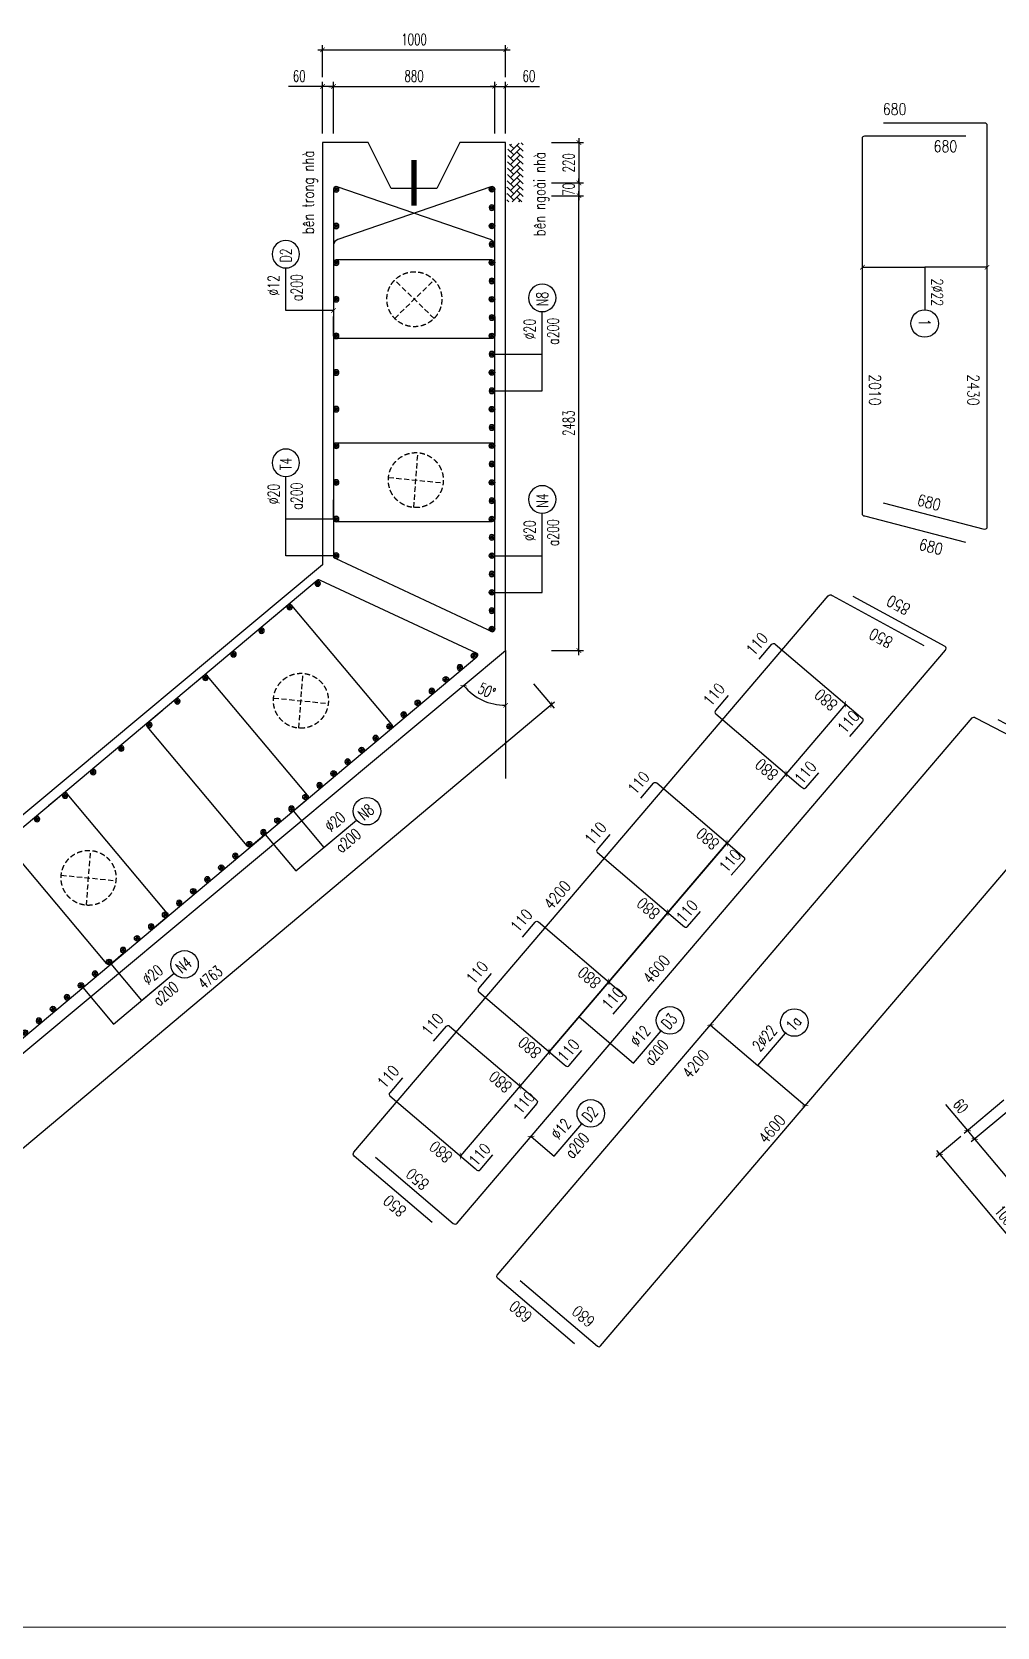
# Model space of a CAD drawing. Header units: millimetres. Extents: x -143483 to 1166745, y -1448440 to -1202244.
# Drawn here: x 860152 to 881230, y -1285398 to -1250566 of the extents above; entities that cross this region are included whole.
import ezdxf
from ezdxf.enums import TextEntityAlignment as Align

# ---------------------------------------------------------------- set-up
doc = ezdxf.new("R2010")
doc.units = ezdxf.units.MM
doc.header["$LTSCALE"] = 30
doc.header["$PDMODE"] = 3
doc.linetypes.add('DASHED', pattern=[19.05, 12.7, -6.35])
doc.layers.get('0').update_dxf_attribs({"lineweight": 9})
doc.layers.get('Defpoints').update_dxf_attribs({"lineweight": 9})
for name, color, linetype in [('ccu11-Cotthep', 9, 'Continuous'), ('ccu11-Dim', 8, 'Continuous'), ('ccu11-Hatch', 8, 'Continuous'), ('ccu11-Text', 31, 'Continuous'), ('ccu11-Thep', 4, 'Continuous'), ('ccu11-Thep doc', 4, 'Continuous'), ('ccu11-Thepdai', 6, 'Continuous'), ('Xref_ST_MBDV Cot vach 30.7.2022$0$Xref_ST_MBDV Cot vach 30.7.2022|Xref_ST_MBDV Cot vach 30.7.2022|Xref_ST_MBDV Cot vach 30.7.2022|Xref_ST_MBDV Cot vach 30.7.2022|ccu12-Thay', 7, 'Continuous')]:
    doc.layers.add(name, color=color, linetype=linetype)
doc.layers.add('ccu11-Khuat', color=9, linetype='DASHED', lineweight=30)
doc.layers.add('Vicom_thep doc', color=1, linetype='Continuous', lineweight=35)
doc.styles.add('ccu11-dim', font='vnsimli.shx', dxfattribs={"width": 0.65, "bigfont": 'bigfont.shx'})
doc.styles.add('ccu11-vnsimli', font='vnsimli.shx', dxfattribs={"width": 0.8, "bigfont": 'vns.shx'})
doc.styles.add('ccu11-vnsimple', font='vnsimple.shx', dxfattribs={"bigfont": 'bigfont.shx'})
doc.styles.add('ccu11_simli', font='vnsimli.shx', dxfattribs={"width": 0.8})
doc.dimstyles.new('ccu11-100', dxfattribs={"dimscale": 100, "dimtxt": 2.5, "dimasz": 1, "dimexe": 1, "dimexo": 2, "dimgap": 1, "dimtad": 1, "dimdec": 0, "dimdsep": 46, "dimtxsty": 'ccu11-dim', "dimblk": 'ARCHTICK', "dimcen": -1, "dimdle": 1, "dimclrd": 256, "dimclre": 256, "dimclrt": 3, "dimadec": 0, "dimazin": 2, "dimtfac": 0.1, "dimtdec": 0, "dimtmove": 0, "dimatfit": 1, "dimldrblk": 'ARCHTICK', "dimfxl": 0, "dimtvp": 0.833333, "dimtolj": 1, "dimtzin": 12, "dimarcsym": 0})
doc.dimstyles.new('ccu11-100x4', dxfattribs={"dimscale": 100, "dimtxt": 2.5, "dimasz": 1, "dimexe": 1, "dimexo": 2, "dimgap": 1, "dimtad": 1, "dimdec": 0, "dimlfac": 0.25, "dimdsep": 46, "dimtxsty": 'ccu11-dim', "dimblk": 'ARCHTICK', "dimcen": -1, "dimdle": 1, "dimclrd": 256, "dimclre": 256, "dimclrt": 3, "dimadec": 0, "dimazin": 2, "dimtfac": 0.1, "dimtdec": 0, "dimtmove": 0, "dimatfit": 1, "dimldrblk": 'ARCHTICK', "dimfxl": 0, "dimtvp": 0.833333, "dimtolj": 1, "dimtzin": 12, "dimarcsym": 0})

# ---------------------------------------------------------------- blocks, each defined once
blk = doc.blocks.new('_ARCHTICK')
at = {"color": 0, "linetype": 'ByBlock', "const_width": 0.15}
blk.add_lwpolyline([(-0.5, -0.5), (0.5, 0.5)], dxfattribs=at)
blk = doc.blocks.new('*D3211')
at = {"layer": 'ccu11-Dim', "linetype": 'ByBlock', "lineweight": -2, "ltscale": 30, "transparency": 16777216}
for p, q in [((866498, -1251755), (865759, -1251755)), ((866498, -1252783), (866498, -1251655)), ((866738, -1251755), (866498, -1251755)), ((866738, -1252783), (866738, -1251655)), ((866738, -1251755), (866838, -1251755))]:
    blk.add_line(p, q, dxfattribs=at)
at = {"layer": 'Defpoints', "color": 0, "linetype": 'ByBlock', "ltscale": 30, "transparency": 16777216}
for p in [(866738, -1251755), (866498, -1252983), (866738, -1252983)]:
    blk.add_point(p, dxfattribs=at)
at = {"layer": 'ccu11-Dim', "linetype": 'ByBlock', "lineweight": -2, "ltscale": 30, "transparency": 16777216, "xscale": 100, "yscale": 100, "zscale": 100}
blk.add_blockref('_ARCHTICK', (866498, -1251755), dxfattribs=at)
at = {"layer": 'ccu11-Dim', "linetype": 'ByBlock', "lineweight": -2, "ltscale": 30, "transparency": 16777216, "xscale": 100, "yscale": 100, "zscale": 100, "rotation": 180}
blk.add_blockref('_ARCHTICK', (866738, -1251755), dxfattribs=at)
at = {"layer": 'ccu11-Dim', "color": 3, "linetype": 'ByBlock', "ltscale": 30, "transparency": 16777216, "insert": (865990, -1251530), "char_height": 250, "attachment_point": 5, "style": 'ccu11-dim'}
blk.add_mtext('\\A1;60', dxfattribs=at)
blk = doc.blocks.new('*D3212')
at = {"layer": 'ccu11-Dim', "linetype": 'ByBlock', "lineweight": -2, "ltscale": 30, "transparency": 16777216}
for p, q in [((866638, -1251755), (870358, -1251755)), ((866738, -1252783), (866738, -1251655)), ((870258, -1252783), (870258, -1251655))]:
    blk.add_line(p, q, dxfattribs=at)
at = {"layer": 'Defpoints', "color": 0, "linetype": 'ByBlock', "ltscale": 30, "transparency": 16777216}
for p in [(870258, -1251755), (866738, -1252983), (870258, -1252983)]:
    blk.add_point(p, dxfattribs=at)
at = {"layer": 'ccu11-Dim', "linetype": 'ByBlock', "lineweight": -2, "ltscale": 30, "transparency": 16777216, "xscale": 100, "yscale": 100, "zscale": 100, "rotation": 180}
blk.add_blockref('_ARCHTICK', (866738, -1251755), dxfattribs=at)
at = {"layer": 'ccu11-Dim', "linetype": 'ByBlock', "lineweight": -2, "ltscale": 30, "transparency": 16777216, "xscale": 100, "yscale": 100, "zscale": 100}
blk.add_blockref('_ARCHTICK', (870258, -1251755), dxfattribs=at)
at = {"layer": 'ccu11-Dim', "color": 3, "linetype": 'ByBlock', "ltscale": 30, "transparency": 16777216, "insert": (868498, -1251530), "char_height": 250, "attachment_point": 5, "style": 'ccu11-dim'}
blk.add_mtext('\\A1;880', dxfattribs=at)
blk = doc.blocks.new('*D3213')
at = {"layer": 'ccu11-Dim', "linetype": 'ByBlock', "lineweight": -2, "ltscale": 30, "transparency": 16777216}
for p, q in [((870258, -1251755), (870158, -1251755)), ((870258, -1252783), (870258, -1251655)), ((870258, -1251755), (870498, -1251755)), ((870498, -1252783), (870498, -1251655)), ((870498, -1251755), (871238, -1251755))]:
    blk.add_line(p, q, dxfattribs=at)
at = {"layer": 'Defpoints', "color": 0, "linetype": 'ByBlock', "ltscale": 30, "transparency": 16777216}
for p in [(870258, -1251755), (870258, -1252983), (870498, -1252983)]:
    blk.add_point(p, dxfattribs=at)
at = {"layer": 'ccu11-Dim', "linetype": 'ByBlock', "lineweight": -2, "ltscale": 30, "transparency": 16777216, "xscale": 100, "yscale": 100, "zscale": 100}
blk.add_blockref('_ARCHTICK', (870258, -1251755), dxfattribs=at)
at = {"layer": 'ccu11-Dim', "linetype": 'ByBlock', "lineweight": -2, "ltscale": 30, "transparency": 16777216, "xscale": 100, "yscale": 100, "zscale": 100, "rotation": 180}
blk.add_blockref('_ARCHTICK', (870498, -1251755), dxfattribs=at)
at = {"layer": 'ccu11-Dim', "color": 3, "linetype": 'ByBlock', "ltscale": 30, "transparency": 16777216, "insert": (871006, -1251530), "char_height": 250, "attachment_point": 5, "style": 'ccu11-dim'}
blk.add_mtext('\\A1;60', dxfattribs=at)
blk = doc.blocks.new('*D3214')
at = {"layer": 'ccu11-Dim', "linetype": 'ByBlock', "lineweight": -2, "ltscale": 30, "transparency": 16777216}
for p, q in [((866398, -1250955), (870598, -1250955)), ((866498, -1251555), (866498, -1250855)), ((870498, -1251555), (870498, -1250855))]:
    blk.add_line(p, q, dxfattribs=at)
at = {"layer": 'Defpoints', "color": 0, "linetype": 'ByBlock', "ltscale": 30, "transparency": 16777216}
for p in [(870498, -1250955), (866498, -1251755), (870498, -1251755)]:
    blk.add_point(p, dxfattribs=at)
at = {"layer": 'ccu11-Dim', "linetype": 'ByBlock', "lineweight": -2, "ltscale": 30, "transparency": 16777216, "xscale": 100, "yscale": 100, "zscale": 100, "rotation": 180}
blk.add_blockref('_ARCHTICK', (866498, -1250955), dxfattribs=at)
at = {"layer": 'ccu11-Dim', "linetype": 'ByBlock', "lineweight": -2, "ltscale": 30, "transparency": 16777216, "xscale": 100, "yscale": 100, "zscale": 100}
blk.add_blockref('_ARCHTICK', (870498, -1250955), dxfattribs=at)
at = {"layer": 'ccu11-Dim', "color": 3, "linetype": 'ByBlock', "ltscale": 30, "transparency": 16777216, "insert": (868498, -1250730), "char_height": 250, "attachment_point": 5, "style": 'ccu11-dim'}
blk.add_mtext('\\A1;1000', dxfattribs=at)
blk = doc.blocks.new('MCT')
at = {"ltscale": 0.005}
for p, q in [((-0.49, 0), (0.49, 0)), ((0.35, -0.35), (-0.35, 0.35)), ((-0.35, -0.35), (0.35, 0.35)), ((0, -0.49), (0, 0.49))]:
    blk.add_line(p, q, dxfattribs=at)
blk.add_circle((0, 0), 0.492, dxfattribs=at)
blk = doc.blocks.new('*U1634')
at = {"layer": 'ccu11-Thep doc', "xscale": -121.9200000001001, "yscale": 121.9200000001001, "zscale": 121.92, "rotation": 270}
blk.add_blockref('MCT', (0, 0), dxfattribs=at)
blk = doc.blocks.new('*U1635')
at = {"layer": 'ccu11-Thep doc', "color": 0, "linetype": 'ByBlock', "lineweight": -2, "transparency": 16777216}
for p in [(0, 0), (800, 0), (1600, 0), (2400, 0), (3200, 0), (4000, 0), (4800, 0), (5600, 0), (6400, 0), (7200, 0), (8000, 0), (8800, 0), (9600, 0)]:
    blk.add_blockref('*U1634', p, dxfattribs=at)
blk = doc.blocks.new('*U1636')
at = {"layer": 'ccu11-Thep doc', "xscale": -121.9200000001001, "yscale": 121.9200000001001, "zscale": 121.92, "rotation": 270}
blk.add_blockref('MCT', (0, 0), dxfattribs=at)
blk = doc.blocks.new('*U1627')
at = {"layer": 'ccu11-Thep doc', "color": 0, "linetype": 'ByBlock', "lineweight": -2, "transparency": 16777216}
for p in [(0, 0), (800, 0), (1600, 0), (2400, 0), (3200, 0), (4000, 0), (4800, 0), (5600, 0), (6400, 0), (7200, 0), (8000, 0)]:
    blk.add_blockref('*U1636', p, dxfattribs=at)
blk = doc.blocks.new('*D3215')
at = {"layer": 'ccu11-Dim', "linetype": 'ByBlock', "lineweight": -2, "ltscale": 30, "transparency": 16777216}
for p, q in [((872098, -1252883), (872098, -1253963)), ((871498, -1252983), (872198, -1252983)), ((871498, -1253863), (872198, -1253863))]:
    blk.add_line(p, q, dxfattribs=at)
at = {"layer": 'Defpoints', "color": 0, "linetype": 'ByBlock', "ltscale": 30, "transparency": 16777216}
for p in [(871298, -1252983), (871298, -1253863), (872098, -1253863)]:
    blk.add_point(p, dxfattribs=at)
at = {"layer": 'ccu11-Dim', "linetype": 'ByBlock', "lineweight": -2, "ltscale": 30, "transparency": 16777216, "xscale": 100, "yscale": 100, "zscale": 100}
for p, rotation in [((872098, -1252983), 90), ((872098, -1253863), 270)]:
    blk.add_blockref('_ARCHTICK', p, dxfattribs=dict(at, rotation=rotation))
at = {"layer": 'ccu11-Dim', "color": 3, "linetype": 'ByBlock', "ltscale": 30, "transparency": 16777216, "insert": (871873, -1253423), "char_height": 250, "attachment_point": 5, "rotation": 90, "style": 'ccu11-dim'}
blk.add_mtext('\\A1;220', dxfattribs=at)
blk = doc.blocks.new('*D3216')
at = {"layer": 'ccu11-Dim', "linetype": 'ByBlock', "lineweight": -2, "ltscale": 30, "transparency": 16777216}
for p, q in [((871498, -1253863), (872198, -1253863)), ((872098, -1253863), (872098, -1253763)), ((872098, -1253863), (872098, -1254143)), ((871498, -1254143), (872198, -1254143)), ((872098, -1254143), (872098, -1254243))]:
    blk.add_line(p, q, dxfattribs=at)
at = {"layer": 'Defpoints', "color": 0, "linetype": 'ByBlock', "ltscale": 30, "transparency": 16777216}
for p in [(871298, -1253863), (871298, -1254143), (872098, -1254143)]:
    blk.add_point(p, dxfattribs=at)
at = {"layer": 'ccu11-Dim', "linetype": 'ByBlock', "lineweight": -2, "ltscale": 30, "transparency": 16777216, "xscale": 100, "yscale": 100, "zscale": 100}
for p, rotation in [((872098, -1253863), 270), ((872098, -1254143), 90)]:
    blk.add_blockref('_ARCHTICK', p, dxfattribs=dict(at, rotation=rotation))
at = {"layer": 'ccu11-Dim', "color": 3, "linetype": 'ByBlock', "ltscale": 30, "transparency": 16777216, "insert": (871873, -1254003), "char_height": 250, "attachment_point": 5, "rotation": 90, "style": 'ccu11-dim'}
blk.add_mtext('\\A1;70', dxfattribs=at)
blk = doc.blocks.new('*D3217')
at = {"layer": 'ccu11-Dim', "linetype": 'ByBlock', "lineweight": -2, "ltscale": 30, "transparency": 16777216}
for p, q in [((871498, -1254143), (872198, -1254143)), ((872098, -1264176), (872098, -1254043)), ((871498, -1264076), (872198, -1264076))]:
    blk.add_line(p, q, dxfattribs=at)
at = {"layer": 'Defpoints', "color": 0, "linetype": 'ByBlock', "ltscale": 30, "transparency": 16777216}
for p in [(871298, -1254143), (872098, -1254143), (871298, -1264076)]:
    blk.add_point(p, dxfattribs=at)
at = {"layer": 'ccu11-Dim', "linetype": 'ByBlock', "lineweight": -2, "ltscale": 30, "transparency": 16777216, "xscale": 100, "yscale": 100, "zscale": 100}
for p, rotation in [((872098, -1254143), 90), ((872098, -1264076), 270)]:
    blk.add_blockref('_ARCHTICK', p, dxfattribs=dict(at, rotation=rotation))
at = {"layer": 'ccu11-Dim', "color": 3, "linetype": 'ByBlock', "ltscale": 30, "transparency": 16777216, "insert": (871873, -1259109), "char_height": 250, "attachment_point": 5, "rotation": 90, "style": 'ccu11-dim'}
blk.add_mtext('\\A1;2483', dxfattribs=at)
blk = doc.blocks.new('SHD')
at = {"layer": 'ccu11-Cotthep'}
blk.add_circle((300, 0), 300, dxfattribs=at)
at = {"layer": 'ccu11-Cotthep', "color": 31, "style": 'ccu11_simli', "width": 0.8}
blk.add_attdef('DK', text='', height=250, dxfattribs=at).set_placement((-101, 65), align=Align.BOTTOM_RIGHT)
blk.add_attdef('KH', text='', height=250, dxfattribs=at).set_placement((300, 0), align=Align.MIDDLE)
blk.add_attdef('KC', text='', height=250, dxfattribs=at).set_placement((-101, -142), align=Align.TOP_RIGHT)
blk = doc.blocks.new('*D3218')
at = {"layer": 'ccu11-Dim', "lineweight": -2, "transparency": 16777216}
blk.add_arc((870498, -1264076), 1194, 219.823, 270, dxfattribs=at)
at = {"layer": 'Defpoints', "color": 0, "transparency": 16777216}
for p in [(870498, -1264076), (870498, -1264076), (869840, -1265072), (870498, -1266870), (855550, -1276541)]:
    blk.add_point(p, dxfattribs=at)
at = {"layer": 'ccu11-Dim', "lineweight": -2, "transparency": 16777216, "xscale": 100, "yscale": 100, "zscale": 100}
for p, rotation in [((869581, -1264840), 129.8229996508561), ((870498, -1265270), 359.9999999999933)]:
    blk.add_blockref('_ARCHTICK', p, dxfattribs=dict(at, rotation=rotation))
at = {"layer": 'ccu11-Dim', "color": 3, "transparency": 16777216, "insert": (870087, -1264953), "char_height": 250, "attachment_point": 5, "rotation": 334.9115, "style": 'ccu11-dim'}
blk.add_mtext('\\A1;50\\M+1818B', dxfattribs=at)
blk = doc.blocks.new('*U1628')
at = {"layer": 'ccu11-Thep doc', "xscale": -121.9200000001001, "yscale": 121.9200000001001, "zscale": 121.92, "rotation": 270}
blk.add_blockref('MCT', (0, 0), dxfattribs=at)
blk = doc.blocks.new('*U1629')
at = {"layer": 'ccu11-Thep doc', "color": 0, "linetype": 'ByBlock', "lineweight": -2, "transparency": 16777216}
for p in [(0, 0), (800, 0), (1600, 0), (2400, 0), (3200, 0), (4000, 0), (4800, 0), (5600, 0), (6400, 0), (7200, 0), (8000, 0), (8800, 0), (9600, 0), (10400, 0), (11200, 0), (12000, 0), (12800, 0), (13600, 0), (14400, 0), (15200, 0), (16000, 0), (16800, 0), (17600, 0), (18400, 0)]:
    blk.add_blockref('*U1628', p, dxfattribs=at)
blk = doc.blocks.new('*U1630')
at = {"layer": 'ccu11-Thep doc', "xscale": -121.9200000001001, "yscale": 121.9200000001001, "zscale": 121.92, "rotation": 270}
blk.add_blockref('MCT', (0, 0), dxfattribs=at)
blk = doc.blocks.new('*U1631')
at = {"layer": 'ccu11-Thep doc', "color": 0, "linetype": 'ByBlock', "lineweight": -2, "transparency": 16777216}
for p in [(0, 0), (800, 0), (1600, 0), (2400, 0), (3200, 0), (4000, 0), (4800, 0), (5600, 0), (6400, 0), (7200, 0), (8000, 0), (8800, 0), (9600, 0), (10400, 0), (11200, 0), (12000, 0), (12800, 0), (13600, 0), (14400, 0), (15200, 0), (16000, 0), (16800, 0)]:
    blk.add_blockref('*U1630', p, dxfattribs=at)
blk = doc.blocks.new('*D3223')
at = {"layer": 'ccu11-Dim', "linetype": 'ByBlock', "lineweight": -2, "ltscale": 30, "transparency": 16777216}
for p, q in [((871105, -1264799), (871555, -1265335)), ((856821, -1277568), (871567, -1265194)), ((856511, -1277044), (856961, -1277580))]:
    blk.add_line(p, q, dxfattribs=at)
at = {"layer": 'Defpoints', "color": 0, "linetype": 'ByBlock', "ltscale": 30, "transparency": 16777216}
for p in [(870976, -1264646), (871490, -1265259), (856383, -1276891)]:
    blk.add_point(p, dxfattribs=at)
at = {"layer": 'ccu11-Dim', "linetype": 'ByBlock', "lineweight": -2, "ltscale": 30, "transparency": 16777216, "xscale": 100, "yscale": 100, "zscale": 100}
for p, rotation in [((871490, -1265259), 40.00000000202519), ((856897, -1277504), 220.0000000020252)]:
    blk.add_blockref('_ARCHTICK', p, dxfattribs=dict(at, rotation=rotation))
at = {"layer": 'ccu11-Dim', "color": 3, "linetype": 'ByBlock', "ltscale": 30, "transparency": 16777216, "insert": (864049, -1271209), "char_height": 250, "attachment_point": 5, "rotation": 40, "style": 'ccu11-dim'}
blk.add_mtext('\\A1;4763', dxfattribs=at)
blk = doc.blocks.new('ccu11_block_thep')
at = {"layer": 'ccu11-Thep', "color": 3}
for p, q in [((-0.4, 0), (0.4, 0)), ((-0.28, 0.28), (0.28, -0.28)), ((0.28, 0.28), (-0.28, -0.28)), ((0, 0.4), (0, -0.4))]:
    blk.add_line(p, q, dxfattribs=at)
at = {"layer": 'ccu11-Thep', "color": 1, "const_width": 0.0667}
blk.add_lwpolyline([(-0.4, 0, 1), (0.4, 0, 1), (-0.4, 0, 1)], format="xyb", dxfattribs=at)
at = {"layer": 'ccu11-Thep', "color": 1}
blk.add_circle((0, 0), 0.4, dxfattribs=at)
blk = doc.blocks.new('*U1637')
at = {"layer": 'Vicom_thep doc', "xscale": -150, "yscale": 150, "zscale": 150, "rotation": 180}
blk.add_blockref('ccu11_block_thep', (0, 0), dxfattribs=at)
blk = doc.blocks.new('*U1638')
at = {"layer": 'ccu11-Thep doc', "color": 0, "linetype": 'ByBlock', "lineweight": -2, "transparency": 16777216}
for p in [(0, 0), (800, 0), (1600, 0), (2400, 0), (3200, 0), (4000, 0), (4800, 0), (5600, 0), (6400, 0), (7200, 0), (8000, 0), (8800, 0)]:
    blk.add_blockref('*U1637', p, dxfattribs=at)
blk = doc.blocks.new('*U1647')
at = {"layer": 'Vicom_thep doc', "xscale": -150, "yscale": 150, "zscale": 150, "rotation": 180}
blk.add_blockref('ccu11_block_thep', (0, 0), dxfattribs=at)
blk = doc.blocks.new('*U1648')
at = {"layer": 'ccu11-Thep doc', "color": 0, "linetype": 'ByBlock', "lineweight": -2, "transparency": 16777216}
for p in [(0, 0), (800, 0), (1600, 0), (2400, 0), (3200, 0), (4000, 0), (4800, 0), (5600, 0), (6400, 0), (7200, 0), (8000, 0), (8800, 0), (9600, 0), (10400, 0), (11200, 0), (12000, 0), (12800, 0), (13600, 0), (14400, 0), (15200, 0), (16000, 0), (16800, 0), (17600, 0)]:
    blk.add_blockref('*U1647', p, dxfattribs=at)
blk = doc.blocks.new('*D3234')
at = {"layer": 'ccu11-Dim', "linetype": 'ByBlock', "lineweight": -2, "ltscale": 30, "transparency": 16777216}
for p, q in [((881530, -1274079), (880666, -1274804)), ((883069, -1277513), (880678, -1274663)), ((883793, -1276775), (882928, -1277501))]:
    blk.add_line(p, q, dxfattribs=at)
at = {"layer": 'Defpoints', "color": 0, "linetype": 'ByBlock', "ltscale": 30, "transparency": 16777216}
for p in [(881683, -1273950), (880742, -1274740), (883946, -1276647)]:
    blk.add_point(p, dxfattribs=at)
at = {"layer": 'ccu11-Dim', "linetype": 'ByBlock', "lineweight": -2, "ltscale": 30, "transparency": 16777216, "xscale": 100, "yscale": 100, "zscale": 100}
for p, rotation in [((880742, -1274740), 130.0000000064888), ((883005, -1277436), 310.0000000064888)]:
    blk.add_blockref('_ARCHTICK', p, dxfattribs=dict(at, rotation=rotation))
at = {"layer": 'ccu11-Dim', "color": 3, "linetype": 'ByBlock', "ltscale": 30, "transparency": 16777216, "insert": (882046, -1275944), "char_height": 250, "attachment_point": 5, "rotation": 310, "style": 'ccu11-dim'}
blk.add_mtext('\\A1;880', dxfattribs=at)
blk = doc.blocks.new('*D3235')
at = {"layer": 'ccu11-Dim', "linetype": 'ByBlock', "lineweight": -2, "ltscale": 30, "transparency": 16777216}
for p, q in [((880588, -1274556), (880113, -1273990)), ((881376, -1273895), (880512, -1274620)), ((881530, -1274079), (880666, -1274804)), ((880742, -1274740), (880588, -1274556)), ((880742, -1274740), (880807, -1274817))]:
    blk.add_line(p, q, dxfattribs=at)
at = {"layer": 'Defpoints', "color": 0, "linetype": 'ByBlock', "ltscale": 30, "transparency": 16777216}
for p in [(881529, -1273767), (881683, -1273950), (880742, -1274740)]:
    blk.add_point(p, dxfattribs=at)
at = {"layer": 'ccu11-Dim', "linetype": 'ByBlock', "lineweight": -2, "ltscale": 30, "transparency": 16777216, "xscale": 100, "yscale": 100, "zscale": 100}
for p, rotation in [((880588, -1274556), 310.0000000064888), ((880742, -1274740), 130.0000000064888)]:
    blk.add_blockref('_ARCHTICK', p, dxfattribs=dict(at, rotation=rotation))
at = {"layer": 'ccu11-Dim', "color": 3, "linetype": 'ByBlock', "ltscale": 30, "transparency": 16777216, "insert": (880434, -1274022), "char_height": 250, "attachment_point": 5, "rotation": 310, "style": 'ccu11-dim'}
blk.add_mtext('\\A1;60', dxfattribs=at)
blk = doc.blocks.new('*D3236')
at = {"layer": 'ccu11-Dim', "linetype": 'ByBlock', "lineweight": -2, "ltscale": 30, "transparency": 16777216}
for p, q in [((880435, -1274685), (879899, -1275135)), ((882611, -1278211), (879911, -1274994)), ((883006, -1277749), (882470, -1278199))]:
    blk.add_line(p, q, dxfattribs=at)
at = {"layer": 'Defpoints', "color": 0, "linetype": 'ByBlock', "ltscale": 30, "transparency": 16777216}
for p in [(880588, -1274556), (879975, -1275070), (883159, -1277620)]:
    blk.add_point(p, dxfattribs=at)
at = {"layer": 'ccu11-Dim', "linetype": 'ByBlock', "lineweight": -2, "ltscale": 30, "transparency": 16777216, "xscale": 100, "yscale": 100, "zscale": 100}
for p, rotation in [((879975, -1275070), 130.0000000064888), ((882546, -1278135), 310.0000000064888)]:
    blk.add_blockref('_ARCHTICK', p, dxfattribs=dict(at, rotation=rotation))
at = {"layer": 'ccu11-Dim', "color": 3, "linetype": 'ByBlock', "ltscale": 30, "transparency": 16777216, "insert": (881433, -1276458), "char_height": 250, "attachment_point": 5, "rotation": 310, "style": 'ccu11-dim'}
blk.add_mtext('\\A1;1000', dxfattribs=at)

msp = doc.modelspace()

# ---------------------------------------------------------------- hatches: boundary and pattern name
at = {"layer": 'ccu11-Hatch', "ltscale": 10}
h = msp.add_hatch(dxfattribs=at)
h.set_pattern_fill('AR-HBONE', color=256, scale=25, angle=360, style=0)
h.set_pattern_definition([(135, (-905578.03, -4516125.88), (-3e-14, 141.4213562), [300, -100]), (45, (-905648.74, -4516055.17), (-3e-14, 141.4213562), [300, -100])])
h.paths.add_polyline_path([(870525.44, -1254275.38), (870878.16, -1254275.38), (870878.16, -1252983.03), (870546.86, -1253025.88)])

# ---------------------------------------------------------------- linework, layer by layer
at = {"layer": 'ccu11-Dim'}
msp.add_lwpolyline([(870498.07, -1264075.91), (870498.07, -1266869.89)], dxfattribs=at)
at = {"layer": 'ccu11-Khuat', "ltscale": 0.3}
for p, q in [((868933.79, -1256822.14), (868075.09, -1255983.91)), ((868075.09, -1256822.14), (868933.79, -1255983.91)), ((868491.33, -1260950.72), (868581.49, -1259754.11)), ((867939.36, -1260292.91), (869133.45, -1260411.91)), ((865981.69, -1265768.78), (866071.85, -1264572.17)), ((865429.72, -1265110.98), (866623.81, -1265229.98)), ((861344.37, -1269636.26), (861434.53, -1268439.65)), ((860792.41, -1268978.45), (861986.49, -1269097.45))]:
    msp.add_line(p, q, dxfattribs=at)
for centre in [(868504.44, -1256403.03), (868536.41, -1260352.41), (866026.77, -1265170.48), (861389.45, -1269037.95)]:
    msp.add_circle(centre, 600, dxfattribs=at)
at = {"layer": 'ccu11-Thep', "const_width": 120}
msp.add_lwpolyline([(868498.07, -1254363.03), (868498.07, -1253363.03)], dxfattribs=at)
at = {"layer": 'ccu11-Thepdai'}
for points in [[(878748.22, -1252550.26), (880958.22, -1252550.26, -0.41421356), (881008.22, -1252600.26), (881008.22, -1261380.6, -0.41421356), (880958.22, -1261430.6), (878748.22, -1260855.83)], [(870258.07, -1255931.23), (870258.07, -1255210.76, 0.23620228), (870165.33, -1255098.99), (866818.57, -1253945.12, 0.5204497), (866738.07, -1254001.51), (866738.07, -1262013.03, 0.41421356), (866788.07, -1262063.03), (870208.07, -1263663.03, 0.41421356), (870258.07, -1263613.03), (870258.07, -1254001.51, 0.5204497), (870177.57, -1253945.12), (866830.82, -1255098.99, 0.23620228), (866738.07, -1255210.76), (866738.07, -1255931.23)], [(870258.07, -1256023.03), (870258.07, -1255603.03, 0.41421356), (870198.07, -1255543.03), (866798.07, -1255543.03, 0.41421356), (866738.07, -1255603.03), (866738.07, -1256023.03)], [(870258.07, -1256783.03), (870258.07, -1257203.03, -0.41421356), (870198.07, -1257263.03), (866798.07, -1257263.03, -0.41421356), (866738.07, -1257203.03), (866738.07, -1256783.03)], [(870258.07, -1260023.03), (870258.07, -1259603.03, 0.41421356), (870198.07, -1259543.03), (866798.07, -1259543.03, 0.41421356), (866738.07, -1259603.03), (866738.07, -1260023.03)], [(870258.07, -1260783.03), (870258.07, -1261203.03, -0.41421356), (870198.07, -1261263.03), (866798.07, -1261263.03, -0.41421356), (866738.07, -1261203.03), (866738.07, -1260783.03)], [(866383.85, -1262541.33), (853485.2, -1273364.59, 0.41421356), (853477.8, -1273449.12), (855669.71, -1276061.33, 0.41421356), (855740.15, -1276067.49), (869872.14, -1264209.35, 0.41421356), (869878.3, -1264138.9), (866454.29, -1262547.49, 0.41421356), (866383.85, -1262541.33)], [(868890.92, -1276561.66), (867190.81, -1275112.43, -0.41421356), (867184.08, -1275027.85), (877540.72, -1262878.37, -0.41421356), (877625.31, -1262871.63), (879629.85, -1263963.73)], [(867654.25, -1275132.99), (869354.36, -1276582.22, 0.41421356), (869438.95, -1276575.48), (880100.1, -1264068.79, 0.41421356), (880093.36, -1263984.2), (878088.82, -1262892.1)], [(867682.78, -1266046.43), (868004.52, -1265776.46, 0.41421356), (868011.91, -1265691.93), (865826.44, -1263087.38, 0.41421356), (865741.91, -1263079.99), (865420.17, -1263349.96)], [(865844.27, -1267589.12), (866166.01, -1267319.15, 0.41421356), (866173.41, -1267234.62), (863987.93, -1264630.07, 0.41421356), (863903.4, -1264622.68), (863581.66, -1264892.65)], [(865262.08, -1268077.64), (864940.34, -1268347.61, -0.41421356), (864855.81, -1268340.22), (862670.33, -1265735.67, -0.41421356), (862677.73, -1265651.14), (862999.47, -1265381.16)], [(862780.1, -1270160.27), (863101.83, -1269890.3, 0.41421356), (863109.23, -1269805.77), (860923.75, -1267201.22, 0.41421356), (860839.22, -1267193.83), (860517.48, -1267463.8)], [(862197.9, -1270648.79), (861876.16, -1270918.76, -0.41421356), (861791.63, -1270911.37), (859606.16, -1268306.82, -0.41421356), (859613.55, -1268222.29), (859935.29, -1267952.32)]]:
    msp.add_lwpolyline(points, format="xyb", dxfattribs=at)
at = {"layer": 'ccu11-Thepdai', "linetype": 'ByBlock', "ltscale": 30}
for points in [[(880548.22, -1261715.6), (878338.22, -1261140.83, -0.41421356), (878288.22, -1261090.83), (878288.22, -1252885.26, -0.41421356), (878338.22, -1252835.26), (880548.22, -1252835.26)], [(872003.31, -1279214.77), (870321.45, -1277781.09, -0.41421356), (870315.83, -1277710.61), (880685.45, -1265545.91, -0.41421356), (880755.94, -1265540.3), (882768.55, -1266585.97)], [(870818.35, -1277830.18), (872500.22, -1279263.86, 0.41421356), (872570.7, -1279258.24), (883271.15, -1266705.46, 0.41421356), (883265.53, -1266634.97), (881252.92, -1265589.29)]]:
    msp.add_lwpolyline(points, format="xyb", dxfattribs=at)
at = {"layer": 'ccu11-Thepdai', "flags": 128}
for points in [[(876033.49, -1264265.39), (876312.44, -1263938.15, -0.38911631), (876382.93, -1263932.54), (878243.45, -1265518.51), (878283.25, -1265552.44, -0.38911631), (878288.87, -1265622.93), (878009.92, -1265950.17)], [(875358.6, -1265057.11), (875079.65, -1265384.35, 0.38911631), (875085.26, -1265454.84), (876945.79, -1267040.81), (876985.59, -1267074.74, 0.38911631), (877056.08, -1267069.13), (877335.03, -1266741.89)], [(873448.67, -1267297.66), (873727.62, -1266970.42, -0.38911631), (873798.11, -1266964.81), (875658.63, -1268550.79), (875698.43, -1268584.71, -0.38911631), (875704.05, -1268655.2), (875425.1, -1268982.44)], [(872773.78, -1268089.38), (872494.83, -1268416.62, 0.38911631), (872500.45, -1268487.11), (874360.97, -1270073.09), (874400.77, -1270107.01, 0.38911631), (874471.26, -1270101.4), (874750.21, -1269774.16)], [(870863.85, -1270329.94), (871142.8, -1270002.7, -0.38911631), (871213.29, -1269997.08), (873073.82, -1271583.06), (873113.62, -1271616.99, -0.38911631), (873119.23, -1271687.47), (872840.28, -1272014.71)], [(870185.04, -1271126.25), (869906.09, -1271453.49, 0.38911631), (869911.71, -1271523.98), (871772.23, -1273109.96), (871812.03, -1273143.89, 0.38911631), (871882.52, -1273138.27), (872161.47, -1272811.03)], [(868923.84, -1272605.78), (869202.79, -1272278.54, -0.38911631), (869273.28, -1272272.93), (871133.8, -1273858.91), (871173.6, -1273892.83, -0.38911631), (871179.22, -1273963.32), (870900.27, -1274290.56)], [(868245.03, -1273402.1), (867966.08, -1273729.34, 0.38911631), (867971.7, -1273799.83), (869832.22, -1275385.8), (869872.02, -1275419.73, 0.38911631), (869942.51, -1275414.12), (870221.46, -1275086.88)]]:
    msp.add_lwpolyline(points, format="xyb", dxfattribs=at)
at = {"layer": 'Defpoints', "color": 2}
msp.add_line((-139032.75, -1285397.81), (1029102.19, -1285397.81), dxfattribs=at)
at = {"layer": 'Xref_ST_MBDV Cot vach 30.7.2022$0$Xref_ST_MBDV Cot vach 30.7.2022|Xref_ST_MBDV Cot vach 30.7.2022|Xref_ST_MBDV Cot vach 30.7.2022|Xref_ST_MBDV Cot vach 30.7.2022|ccu12-Thay', "ltscale": 10}
for p, q in [((867497.4, -1252983.03), (866498.07, -1252983.03)), ((866498.07, -1252983.03), (866498.07, -1262203.15)), ((867997.74, -1253983.7), (867497.4, -1252983.03)), ((869498.74, -1252983.03), (868998.41, -1253983.7)), ((870498.07, -1252983.03), (869498.74, -1252983.03)), ((870498.07, -1264075.91), (870498.07, -1252983.03)), ((868998.41, -1253983.7), (867997.74, -1253983.7)), ((866498.07, -1262203.15), (852988.02, -1273468.49)), ((855549.7, -1276540.6), (870498.07, -1264075.91))]:
    msp.add_line(p, q, dxfattribs=at)

# ---------------------------------------------------------------- block references
at = {"layer": 'ccu11-Cotthep'}
ref = msp.add_blockref('SHD', (865697.72, -1255719.86), dxfattribs=dict(at, xscale=-1, rotation=270))
ref.add_attrib('KH', 'D2', dxfattribs={"color": 31, "height": 250, "rotation": 90, "style": 'ccu11-vnsimple', "width": 0.7}).set_placement((865697.72, -1255444.86), align=Align.MIDDLE_CENTER)
ref.add_attrib('KC', 'a200', dxfattribs={"color": 31, "height": 250, "rotation": 90, "style": 'ccu11-vnsimple', "width": 0.7}).set_placement((865809.08, -1256148.44), align=Align.TOP_CENTER)
ref.add_attrib('DK', '`12', dxfattribs={"color": 31, "height": 250, "rotation": 90, "style": 'ccu11-vnsimple', "width": 0.7}).set_placement((865629.06, -1256100.64), align=Align.BOTTOM_CENTER)
ref = msp.add_blockref('SHD', (879648.22, -1256633.24), dxfattribs=dict(at, rotation=269.9999999999983))
ref.add_attrib('KH', '1', dxfattribs={"color": 31, "height": 250, "rotation": 270, "style": 'ccu11-vnsimple', "width": 0.7}).set_placement((879648.22, -1256908.24), align=Align.MIDDLE_CENTER)
ref.add_attrib('DK', '2`22', dxfattribs={"color": 31, "height": 250, "rotation": 270, "style": 'ccu11-vnsimple', "width": 0.7}).set_placement((879723.22, -1256252.46), align=Align.BOTTOM_CENTER)
ref = msp.add_blockref('SHD', (871298.43, -1256674.03), dxfattribs=dict(at, xscale=-1, rotation=270))
ref.add_attrib('KH', 'N8', dxfattribs={"color": 31, "height": 250, "rotation": 90, "style": 'ccu11-vnsimple', "width": 0.7}).set_placement((871298.43, -1256399.03), align=Align.MIDDLE_CENTER)
ref.add_attrib('KC', 'a200', dxfattribs={"color": 31, "height": 250, "rotation": 90, "style": 'ccu11-vnsimple', "width": 0.7}).set_placement((871409.09, -1257102.61), align=Align.TOP_CENTER)
ref.add_attrib('DK', '`20', dxfattribs={"color": 31, "height": 250, "rotation": 90, "style": 'ccu11-vnsimple', "width": 0.7}).set_placement((871223.02, -1257054.81), align=Align.BOTTOM_CENTER)
ref = msp.add_blockref('SHD', (865697.72, -1260274.03), dxfattribs=dict(at, xscale=-1, rotation=270))
ref.add_attrib('KH', 'T4', dxfattribs={"color": 31, "height": 250, "rotation": 90, "style": 'ccu11-vnsimple', "width": 0.7}).set_placement((865697.72, -1259999.03), align=Align.MIDDLE_CENTER)
ref.add_attrib('KC', 'a200', dxfattribs={"color": 31, "height": 250, "rotation": 90, "style": 'ccu11-vnsimple', "width": 0.7}).set_placement((865808.21, -1260702.61), align=Align.TOP_CENTER)
ref.add_attrib('DK', '`20', dxfattribs={"color": 31, "height": 250, "rotation": 90, "style": 'ccu11-vnsimple', "width": 0.7}).set_placement((865631.18, -1260654.81), align=Align.BOTTOM_CENTER)
ref = msp.add_blockref('SHD', (871298.43, -1261074.03), dxfattribs=dict(at, xscale=-1, rotation=270))
ref.add_attrib('KH', 'N4', dxfattribs={"color": 31, "height": 250, "rotation": 90, "style": 'ccu11-vnsimple', "width": 0.7}).set_placement((871298.43, -1260799.03), align=Align.MIDDLE_CENTER)
ref.add_attrib('KC', 'a200', dxfattribs={"color": 31, "height": 250, "rotation": 90, "style": 'ccu11-vnsimple', "width": 0.7}).set_placement((871409.09, -1261502.61), align=Align.TOP_CENTER)
ref.add_attrib('DK', '`20', dxfattribs={"color": 31, "height": 250, "rotation": 90, "style": 'ccu11-vnsimple', "width": 0.7}).set_placement((871223.02, -1261454.81), align=Align.BOTTOM_CENTER)
at = {"layer": 'ccu11-Cotthep', "rotation": 229.5545421828176}
for p, xscale, yscale, zscale in [((876622.81, -1266765.5), 100, 100, 100), ((875335.65, -1268275.47), 100, 100, 100), ((874037.99, -1269797.77), 99.99999999999999, 99.99999999999999, 99.99999999999999), ((872750.84, -1271307.74), 99.99999999999999, 99.99999999999999, 99.99999999999999), ((871449.25, -1272834.64), 99.99999999999999, 99.99999999999999, 99.99999999999999), ((870810.82, -1273583.59), 99.99999999999999, 99.99999999999999, 99.99999999999999), ((869509.24, -1275110.49), 99.99999999999999, 99.99999999999999, 99.99999999999999)]:
    msp.add_blockref('_ARCHTICK', p, dxfattribs=dict(at, xscale=xscale, yscale=yscale, zscale=zscale))
at = {"layer": 'ccu11-Cotthep'}
ref = msp.add_blockref('SHD', (867239.98, -1267776.08), dxfattribs=dict(at, rotation=39.99999999999969))
ref.add_attrib('KH', 'N8', dxfattribs={"color": 31, "height": 250, "rotation": 40, "style": 'ccu11-vnsimple', "width": 0.7}).set_placement((867450.64, -1267599.31), align=Align.MIDDLE_CENTER)
ref.add_attrib('KC', 'a200', dxfattribs={"color": 31, "height": 250, "rotation": 40, "style": 'ccu11-vnsimple', "width": 0.7}).set_placement((866975.95, -1268128.17), align=Align.TOP_CENTER)
ref.add_attrib('DK', '`20', dxfattribs={"color": 31, "height": 250, "rotation": 40, "style": 'ccu11-vnsimple', "width": 0.7}).set_placement((866900.07, -1267963.39), align=Align.BOTTOM_CENTER)
ref = msp.add_blockref('SHD', (863256.55, -1271118.57), dxfattribs=dict(at, rotation=39.99999999999969))
ref.add_attrib('KH', 'N4', dxfattribs={"color": 31, "height": 250, "rotation": 40, "style": 'ccu11-vnsimple', "width": 0.7}).set_placement((863467.21, -1270941.81), align=Align.MIDDLE_CENTER)
ref.add_attrib('KC', 'a200', dxfattribs={"color": 31, "height": 250, "rotation": 40, "style": 'ccu11-vnsimple', "width": 0.7}).set_placement((862992.52, -1271470.66), align=Align.TOP_CENTER)
ref.add_attrib('DK', '`20', dxfattribs={"color": 31, "height": 250, "rotation": 40, "style": 'ccu11-vnsimple', "width": 0.7}).set_placement((862916.64, -1271305.88), align=Align.BOTTOM_CENTER)
ref = msp.add_blockref('SHD', (873892.15, -1272377.96), dxfattribs=dict(at, rotation=49.55454218281044))
ref.add_attrib('KH', 'D3', dxfattribs={"color": 31, "height": 250, "rotation": 49.554542, "style": 'ccu11-vnsimple', "width": 0.7}).set_placement((874070.55, -1272168.68), align=Align.MIDDLE_CENTER)
ref.add_attrib('KC', 'a200', dxfattribs={"color": 31, "height": 250, "rotation": 49.554542, "style": 'ccu11-vnsimple', "width": 0.7}).set_placement((873690.22, -1272769), align=Align.TOP_CENTER)
ref.add_attrib('DK', '`12', dxfattribs={"color": 31, "height": 250, "rotation": 49.554542, "style": 'ccu11-vnsimple', "width": 0.7}).set_placement((873588.05, -1272619.1), align=Align.BOTTOM_CENTER)
ref = msp.add_blockref('SHD', (876607.47, -1272426.26), dxfattribs=dict(at, rotation=49.55454218281044))
ref.add_attrib('KH', '1a', dxfattribs={"color": 31, "height": 250, "rotation": 49.554542, "style": 'ccu11-vnsimple', "width": 0.7}).set_placement((876785.86, -1272216.97), align=Align.MIDDLE_CENTER)
ref.add_attrib('DK', '2`22', dxfattribs={"color": 31, "height": 250, "rotation": 49.554542, "style": 'ccu11-vnsimple', "width": 0.7}).set_placement((876303.37, -1272667.39), align=Align.BOTTOM_CENTER)
ref = msp.add_blockref('SHD', (872161.32, -1274408.42), dxfattribs=dict(at, rotation=49.55454218281044))
ref.add_attrib('KH', 'D2', dxfattribs={"color": 31, "height": 250, "rotation": 49.554542, "style": 'ccu11-vnsimple', "width": 0.7}).set_placement((872339.72, -1274199.14), align=Align.MIDDLE_CENTER)
ref.add_attrib('KC', 'a200', dxfattribs={"color": 31, "height": 250, "rotation": 49.554542, "style": 'ccu11-vnsimple', "width": 0.7}).set_placement((871959.39, -1274799.45), align=Align.TOP_CENTER)
ref.add_attrib('DK', '`12', dxfattribs={"color": 31, "height": 250, "rotation": 49.554542, "style": 'ccu11-vnsimple', "width": 0.7}).set_placement((871857.22, -1274649.55), align=Align.BOTTOM_CENTER)
at = {"layer": 'ccu11-Thep doc'}
for name, p, rotation in [('*U1627', (866798.07, -1262003.03), 90.00000000000001), ('*U1638', (870198.07, -1254403.03), 270), ('*U1631', (853523.76, -1273410.55), 40.00000000000002), ('*U1648', (869498.04, -1264444.92), 219.9999999999999)]:
    msp.add_blockref(name, p, dxfattribs=dict(at, rotation=rotation))
at = {"layer": 'ccu11-Thep doc', "xscale": -1}
for name, p, rotation in [('*U1635', (870198.07, -1263603.03), 270), ('*U1629', (855709.24, -1276015.1), 220)]:
    msp.add_blockref(name, p, dxfattribs=dict(at, rotation=rotation))

# ---------------------------------------------------------------- texts
at = {"layer": 'ccu11-Text', "style": 'ccu11-vnsimli', "width": 0.8}
for s, rotation, p in [('680', 360, (878734.23, -1252377.67)), ('680', 360, (879844.43, -1253189.91)), ('2010', 270, (878439.48, -1258041.12)), ('2430', 270, (880586.14, -1258041.12)), ('680', 345.753501, (879464.85, -1260897.85)), ('680', 345.753501, (879505.97, -1261865.33)), ('850', 152.052663, (879359.77, -1263092.57)), ('110', 49.554542, (875913.34, -1264207.3)), ('850', 152.052663, (878976.68, -1263814.66)), ('110', 49.554542, (874973.3, -1265310.07)), ('880', 139.554542, (877770.96, -1265222.23)), ('110', 49.554542, (877909.81, -1265909.16)), ('880', 139.554542, (876473.3, -1266744.53)), ('110', 49.554542, (873328.53, -1267239.57)), ('110', 49.554542, (876969.77, -1267011.93)), ('110', 49.554542, (872388.48, -1268342.34)), ('880', 139.554542, (875186.14, -1268254.5)), ('110', 49.554542, (875324.99, -1268941.43)), ('4200', 49.554542, (871497.05, -1269752.47)), ('880', 139.554542, (873888.48, -1269776.8)), ('110', 49.554542, (874384.95, -1270044.2)), ('110', 49.554542, (870768.42, -1270242.85)), ('110', 49.554542, (869799.75, -1271379.21)), ('880', 139.554542, (872601.32, -1271286.77)), ('4600', 49.554542, (873663.89, -1271375.39)), ('110', 49.554542, (872764.89, -1271944.71)), ('110', 49.554542, (868828.41, -1272518.7)), ('880', 139.554542, (871299.74, -1272813.67)), ('110', 49.554542, (871796.21, -1273081.07)), ('4200', 49.554542, (874520.41, -1273444.73)), ('110', 49.554542, (867859.73, -1273655.06)), ('880', 139.554542, (870661.31, -1273562.62)), ('110', 49.554542, (870824.88, -1274220.56)), ('4600', 49.554542, (876185.22, -1274863.87)), ('880', 139.554542, (869359.73, -1275089.52)), ('110', 49.554542, (869856.2, -1275356.92)), ('850', 139.554542, (868850.28, -1275687.16)), ('850', 139.554542, (868351.93, -1276271.78)), ('680', 139.554542, (871104.23, -1278579.7)), ('680', 139.554542, (872472.98, -1278685.36))]:
    msp.add_text(s, height=250, rotation=rotation, dxfattribs=at).set_placement(p)
at = {"layer": 'ccu11-Text', "linetype": 'Continuous', "style": 'ccu11-vnsimli', "width": 0.75}
for s, p in [('bªn trong nhµ', (866311.1, -1254070.44)), ('bªn ngoµi nhµ', (871361.86, -1254110.62))]:
    msp.add_text(s, height=250, rotation=90, dxfattribs=at).set_placement(p, align=Align.CENTER)

# ---------------------------------------------------------------- dimensions: what is measured, and where the dimension line sits
at = {"layer": 'ccu11-Dim', "linetype": 'ByBlock', "ltscale": 30}
for base, p1, p2, angle, picture, middle in [((870498.07, -1250954.63), (866498.07, -1251754.63), (870498.07, -1251754.63), 180, '*D3214', (868498.07, -1250729.63)), ((872098.43, -1253863.03), (871298.43, -1252983.03), (871298.43, -1253863.03), 90, '*D3215', (871873.43, -1253423.03)), ((872098.43, -1254143.03), (871298.43, -1264075.91), (871298.43, -1254143.03), 90, '*D3217', (871873.43, -1259109.47)), ((879975.34, -1275070.38), (883159.33, -1277620.33), (880588.18, -1274556.15), 310, '*D3236', (881433.28, -1276457.84))]:
    dim = msp.add_linear_dim(base=base, p1=p1, p2=p2, angle=angle, dimstyle='ccu11-100x4', dxfattribs=at)
    dim.commit()
    dim.dimension.update_dxf_attribs({"geometry": picture, "text_midpoint": middle})
for base, p1, p2, angle, picture, middle in [((866738.07, -1251754.63), (866498.07, -1252983.03), (866738.07, -1252983.03), 180, '*D3211', (865990.09, -1251754.63)), ((880742.45, -1274740), (881529.19, -1273766.55), (881683.46, -1273950.4), 130, '*D3235', (880261.65, -1274167.01))]:
    dim = msp.add_linear_dim(base=base, p1=p1, p2=p2, angle=angle, dimstyle='ccu11-100x4', dxfattribs=at)
    dim.commit()
    dim.dimension.update_dxf_attribs({"geometry": picture, "text_midpoint": middle, "dimtype": 160})
for base, p1, p2, angle, override, picture, middle in [((870258.07, -1251754.63), (866738.07, -1252983.03), (870258.07, -1252983.03), 180, {"dimtmove": 1}, '*D3212', (868498.07, -1251529.63)), ((872098.43, -1254143.03), (871298.43, -1253863.03), (871298.43, -1254143.03), 90, {"dimtix": 1}, '*D3216', (871873.43, -1254003.03)), ((871490.45, -1265258.58), (856382.9, -1276891), (870976.36, -1264645.91), 40, {"dimtix": 1}, '*D3223', (864049.17, -1271208.85)), ((880742.45, -1274740), (883946.07, -1276646.88), (881683.46, -1273950.4), 310, {"dimtmove": 1}, '*D3234', (882046.12, -1275943.61))]:
    dim = msp.add_linear_dim(base=base, p1=p1, p2=p2, angle=angle, dimstyle='ccu11-100x4', override=override, dxfattribs=at)
    dim.commit()
    dim.dimension.update_dxf_attribs({"geometry": picture, "text_midpoint": middle})
dim = msp.add_linear_dim(base=(870258.07, -1251754.63), p1=(870498.07, -1252983.03), p2=(870258.07, -1252983.03), dimstyle='ccu11-100x4', dxfattribs=at)
dim.commit()
dim.dimension.update_dxf_attribs({"geometry": '*D3213', "text_midpoint": (871006.06, -1251754.63), "dimtype": 160})
at = {"layer": 'ccu11-Dim'}
dim = msp.add_angular_dim_2l(base=(869840.09, -1265071.84), line1=((870498.07, -1264075.91), (870498.07, -1266869.89)), line2=((855549.7, -1276540.6), (870498.07, -1264075.91)), dimstyle='ccu11-100', dxfattribs=at)
dim.commit()
dim.dimension.update_dxf_attribs({"geometry": '*D3218', "text_midpoint": (870087.34, -1264953.18)})

# ---------------------------------------------------------------- leaders
at = {"layer": 'ccu11-Cotthep', "linetype": 'ByBlock', "ltscale": 30}
for points in [[(878288.22, -1255704.24), (879648.22, -1255704.24), (879648.22, -1256633.24)], [(881008.22, -1255704.24), (879648.22, -1255704.24), (879648.22, -1256633.24)], [(866738.07, -1256648.86), (865697.72, -1256648.86), (865697.72, -1255719.86)], [(877920.47, -1265243.19), (869509.24, -1275110.49)], [(871449.25, -1272834.64), (875335.65, -1268275.47)], [(874969.81, -1272250.98), (876004.8, -1273133.25), (876607.47, -1272426.26)], [(877039.79, -1274015.51), (876004.8, -1273133.25), (876607.47, -1272426.26)], [(871051.84, -1274683.39), (871558.65, -1275115.41), (872161.32, -1274408.42)]]:
    msp.add_leader(points, dimstyle='ccu11-100x4', dxfattribs=at)
at = {"layer": 'ccu11-Cotthep'}
for points in [[(870198.07, -1258403.03), (871298.43, -1258403.03), (871298.43, -1256674.03)], [(870198.07, -1257603.03), (871298.43, -1257603.03), (871298.43, -1256674.03)], [(866798.07, -1262003.03), (865697.72, -1262003.03), (865697.72, -1260274.03)], [(866798.07, -1261203.03), (865697.72, -1261203.03), (865697.72, -1260274.03)], [(870198.07, -1262803.03), (871298.43, -1262803.03), (871298.43, -1261074.03)], [(870198.07, -1262003.03), (871298.43, -1262003.03), (871298.43, -1261074.03)], [(865821.03, -1267530.3), (866528.32, -1268373.23), (867239.98, -1267776.08)], [(865208.19, -1268044.53), (865915.49, -1268887.46), (867239.98, -1267776.08)], [(861837.6, -1270872.8), (862544.89, -1271715.72), (863256.55, -1271118.57)], [(861224.76, -1271387.03), (861932.06, -1272229.95), (863256.55, -1271118.57)]]:
    msp.add_leader(points, dimstyle='ccu11-100', override={"dimasz": 1.5, "dimgap": 1, "dimtad": 0, "dimldrblk": 'None', "dimfxl": 3, "dimfxlon": 1, "dimtfill": 1, "dimarcsym": 1}, dxfattribs=at)
at = {"layer": 'ccu11-Cotthep', "linetype": 'ByBlock', "ltscale": 30}
msp.add_leader([(872100.05, -1272071.19), (873289.41, -1273085.05), (873892.15, -1272377.96)], dimstyle='ccu11-100x4', override={"dimldrblk": 'None'}, dxfattribs=at)

doc.saveas('drawing.dxf')
